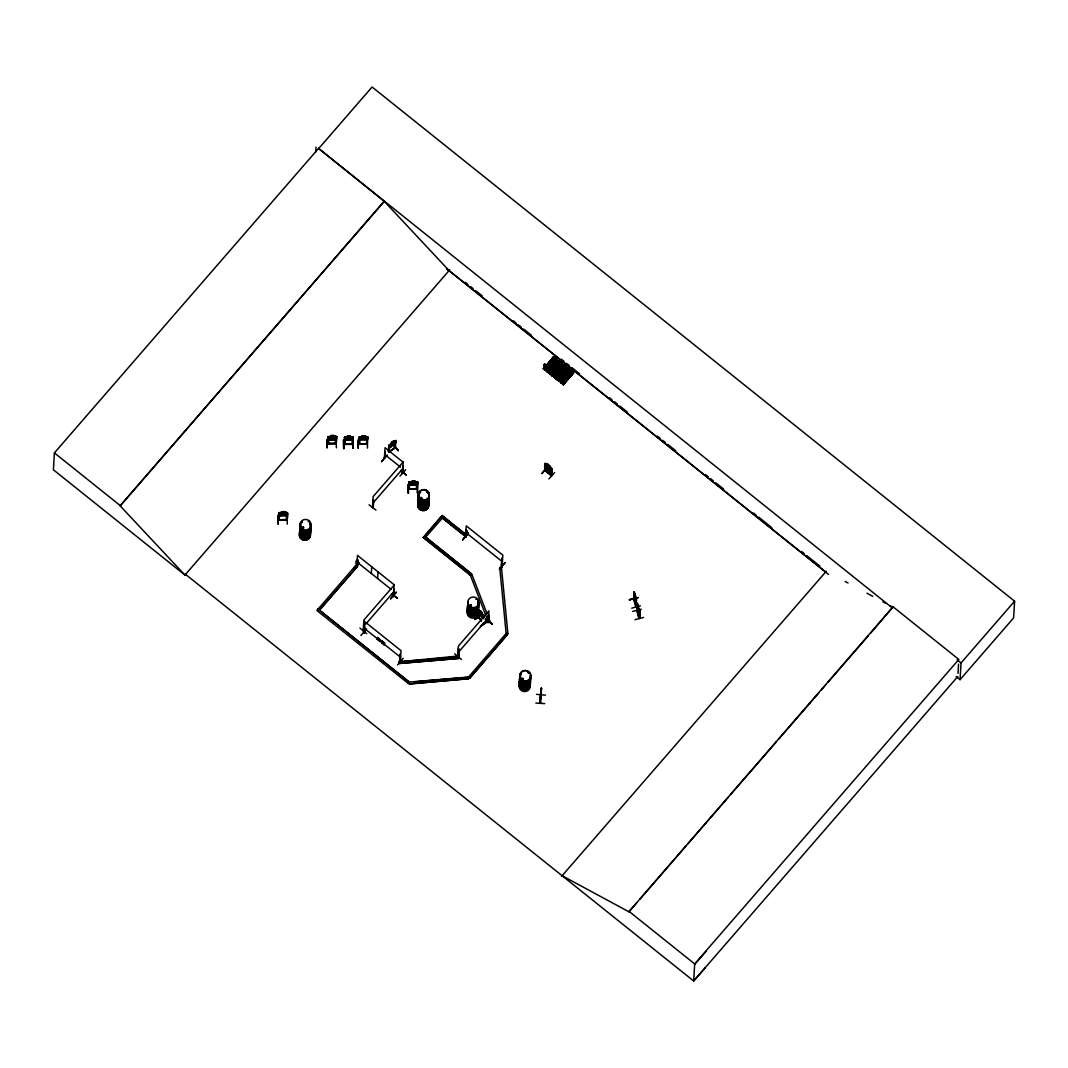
<?xml version="1.0" encoding="UTF-8"?>
<svg xmlns="http://www.w3.org/2000/svg" width="1068" height="1068" viewBox="0 0 1068 1068"><rect width="100%" height="100%" fill="white"/><g stroke="black" fill="none" stroke-linecap="round" stroke-linejoin="round"><path stroke-width="1.5" d="M550.941 362.439L550.047 361.745M561.648 370.663L561.101 371.571M302.551 528.059L303.499 527.619M303.405 527.846L302.698 527.272M303.552 528.286L303.272 527.232M308.679 521.171L308.278 521.718L308.692 520.877M421.66 498.649L420.472 497.701M421.793 498.075L420.605 497.875M421.126 497.261L421.86 498.582M427.173 491.894L426.426 491.293M470.2 605.075L470.561 606.063L471.228 605.249M476.702 599.268L475.807 599.228M521.745 684.868L521.451 684.094M523.413 678.701L522.105 678.3L522.052 679.608M522.385 679.448L523.106 678.567M527.726 672.56L528.58 672.827M394.719 447.892L395.133 447.185M388.899 451.737L395.293 447.799L395.761 440.497L388.739 445.476M395.374 447.692L389.072 452.151M185.565 574.357L184.938 575.065L120.15 505.858L384.306 201.371L318.558 148.425L54.401 452.899L53.4 469.8L185.031 575.131L185.645 574.424L693.666 980.998L705.254 967.822M120.15 505.858L384.32 201.064M278.014 515.724L278.227 524.255M279.536 513.161L278.735 513.174L278.281 520.196L287.052 519.462M278.294 524.148L278.134 515.604M279.042 519.756L279.536 513.454L278.735 513.174M281.805 511.799L280.283 514.576L281.712 515.203L285.93 514.482L286.024 512.947L284.582 512.693L284.622 511.772C277.587 512.827 285.637 510.117 284.675 512.667M282.379 512.053L284.128 512.013M287.038 515.443L287.239 524.121M284.569 512.6C290.242 509.596 286.504 521.932 287.052 519.382M287.572 512.814L287.439 515.11L286.331 515.924L279.549 516.071M315.701 152.11L316.008 147.144M892.421 608.026L318.558 148.425M327.235 439.495L327.008 448.039L327.115 439.482M335.646 436.265L336.7 436.598L336.18 443.701L327.382 443.901L327.956 436.719L327.409 443.954L328.37 443.887L327.569 443.994M328.183 443.981C329.652 442.112 327.395 435.45 328.677 437.199M331.507 435.771L333.256 435.731M335.392 443.394L336.22 443.754L336.567 436.719L335.766 436.732L335.419 443.5M336.126 439.282L336.393 447.812M343.816 440.029L343.989 448.426M352.774 444.355L352.64 443.661L343.949 444.208L352.707 444.328L353.254 437.106L350.357 436.959M352.734 444.288L344.029 444.528L344.497 437.266L345.218 437.746L344.417 437.466M344.604 437.266L345.298 440.336L352.08 440.243M345.218 437.453L344.817 444.061M345.218 437.746L344.75 444.275M347.487 436.091L350.411 436.131L347.487 436.091L347.434 436.919M347.581 436.118L347.527 437.039L346.059 437.333L345.965 438.868L350.104 439.455L351.612 438.774L351.706 437.239L350.251 436.986L350.397 436.038M348.061 436.345L349.81 436.305M352.026 443.714L352.026 444.395L352.32 437.626L353.254 437.106M352.974 448.266L352.72 439.736L353.041 448.386M358.394 439.776L358.114 448.32L358.274 439.762M360.063 436.719L359.075 437.092L358.528 444.235L367.392 444.034L358.514 443.647M367.339 444.101L367.726 436.852L366.778 436.692L367.833 436.839C368.914 441.685 362.613 439.669 359.796 440.016L359.075 437.092M359.315 443.54L359.302 443.794M359.395 444.168C360.837 442.312 358.514 435.744 359.796 437.493M362.105 436.772L362.052 435.837L364.976 435.784L364.829 436.732L366.271 436.972L366.177 438.507L361.959 439.242L360.543 438.614L360.637 437.079L362.105 436.772L360.023 436.785M362.639 436.078L364.388 436.051M355.804 565.599C360.116 569.965 352.627 560.82 357.86 559.966L357.526 566.707L356.659 566.187M356.779 565.866L357.473 555.413L393.999 584.637L393.838 595.744L392.957 596.531L393.852 595.797L393.918 589.189L392.957 596.531M356.592 566.093L357.339 566.934L357.86 559.966M364.976 435.784L364.922 436.612M366.591 444.088C365.964 444.154 368.046 435.691 366.898 437.359M367.285 439.615L367.499 448.146M359.876 628.077L366.751 633.658M360.877 635.54L366.511 628.812M369.061 504.83L375.976 510.13M363.707 629.893L363.173 630.761L363.881 620.027L394.159 585.13M363.881 624.273L364.148 623.498L363.427 631.028L364.054 630.414M363.801 631.882L364.548 632.737L364.255 625.501L363.707 632.51M363.961 632.203L364.495 621.442L401.021 650.666L400.447 661.466L399.699 660.625M364.575 632.443L364.882 625.995M373.119 500.879L373.386 500.091L372.705 507.647L372.865 506.552M372.772 507.313L373.066 506.472M373.293 506.659L373.386 500.091M373.239 507.1L373.626 500.278M371.33 573.503L371.731 566.828M387.284 455.021L381.636 461.483M377.605 578.536L378.005 571.847M385.134 455.048L384.413 458.346M388.245 451.096L389.206 445.276L389.072 450.87M388.432 451.323L388.805 445.436M388.885 450.629L389.206 445.276M391.008 446.838L391.195 442.646L393.505 441.071L393.184 445.263M393.371 441.071L393.451 441.885M394.599 448.186L395.52 440.75L394.506 447.772M395.627 440.483L395.2 447.372L388.885 451.911M398.03 450.749L393.505 445.209M390.568 598.747L396.241 592.326M392.583 595.223L393.451 595.21M399.993 476.168L405.666 469.72M393.198 596.718L394.159 589.376M402.756 466.182L402.623 473.244M402.956 465.955L402.422 473.324L402.93 472.87M402.209 472.897C403.397 474.419 402.182 466.863 403.397 461.723L373.119 496.62L372.492 507.126M403.397 465.982C402.422 464.887 403.21 473.458 402.97 472.764M400.647 470.547L406.427 475.046M408.283 484.739L408.537 493.256M409.444 489.01L408.47 489.318L408.924 482.295L409.725 482.269M409.391 489.077L408.443 488.984L417.334 488.824M409.244 489.344L409.738 482.576L409.017 482.082L417.775 482.015L416.827 482.149M458.799 655.979L399.258 661.813L399.419 663.468L458.466 658.449L399.419 663.468M400.153 661.399L400.153 654.23L400.26 661.693M399.579 661.279L400.153 654.23M403.237 658.315L397.63 664.937M414.865 481.788L414.825 480.894L411.994 480.92L410.486 483.697L416.119 483.59L416.213 482.055L414.771 481.815L414.918 480.96M416.52 488.784C418.055 490.052 415.118 486.447 416.84 482.442C418.643 481.187 418.055 484.658 416.52 485.046L409.738 485.192L416.587 485.072M417.147 489.211L417.668 481.935M417.708 484.685L417.508 493.109M355.818 565.399L316.862 610.495L408.163 683.36M408.163 683.573L409.271 682.092L317.97 609.014L409.271 682.092L468.318 677.072L469.626 678.34L507.487 634.512L506.165 633.444L468.305 677.286L451.897 678.674M409.418 683.947L468.478 678.727L409.418 683.947L409.271 682.092M423.262 537.337L470.24 574.944L471.856 574.37L470.227 575.145L423.248 537.551L442.179 515.524L466.342 534.854L465.221 536.336L442.392 518.073L465.234 536.136M424.583 538.405L443.5 516.805M423.248 537.551L442.179 515.524M454.648 653.803L461.456 659.463M462.644 539.821L468.251 533.226M467.944 533.106L462.671 539.834M427.133 659.45L458.305 656.807L458.933 649.224L458.666 649.998M465.394 536.55L465.848 530.169L466.663 530.436C468.171 534.547 464.313 538.539 466.262 536.75M458.586 655.845L458.933 649.224M465.488 536.95L466.289 525.883L502.801 555.106C500.638 589.042 503.722 539.5 501.386 565.68M458.466 658.449L459.173 649.411M466.663 530.436L466.022 537.351M471.348 573.663L470.227 575.145L471.348 573.663L425.691 537.137L471.335 573.876M468.305 677.286L468.465 678.928M469.626 678.34L507.487 634.512M480.907 615.048L474.98 619.453L480.894 615.195M481.508 620.935L478.397 617.104L478.891 609.828L480.733 611.871M478.664 616.556L478.945 617.664L479.105 610.188L478.651 616.81M479.252 617.558L479.358 614.821M480.68 611.764L480.733 610.936L480.466 615.208M481 611.604L482.055 612.952M480.386 626.182L487.489 621.175M482.122 617.304L482.442 613.125L480.653 611.003M484.044 623.592L483.23 623.125M483.604 623.485L484.031 623.525M488.183 621.376L487.796 622.19L488.196 615.515C491.093 614.674 486.26 632.056 488.436 615.702L488.944 615.101M488.316 621.362L488.023 622.457L488.517 621.883M488.41 622.297L490.038 621.523L488.41 622.297L470.24 574.944M491.974 624.179L485.086 618.826L492.241 623.979L486.474 619.467M499.757 567.695L501.479 567.549L499.757 567.695L506.152 633.658L507.474 634.726M501.479 565.065L501.933 558.671M504.964 562.596L499.317 569.311L505.044 562.796M507.874 633.511L506.152 633.658L507.874 633.511L501.479 567.549M543.372 368.58L553.598 356.899M544.773 364.108L543.665 364.896M544.813 369.034L544.106 368.473L544.506 369.061M545.321 370.115L555.787 358.581L553.144 356.552M546.656 366.925L545.855 364.962M546.789 371.33L557.176 359.676L546.883 371.544M547.417 371.811L548.231 371.771M547.844 367.566L548.191 366.845M546.723 467.998L541.89 473.498M548.618 362.105L550.928 363.841M548.738 372.852L548.912 373.079M549.646 360.891L551.956 362.639M549.499 368.073L550.073 369.661M550.554 359.809L552.864 361.558M550.741 374.628L549.953 374.014L560.059 362.065L560.687 362.519L550.314 374.147M544.934 467.424C543.452 464.834 546.843 465.381 544.987 465.154M545.067 469.96L544.813 470.614L545.267 463.338L551.235 467.811L549.713 466.716L550.741 467.851L550.554 471.001L546.162 467.57L546.402 464.38L547.537 465.007L547.657 464.113M551.582 358.608L553.891 360.357M551.048 374.04L551.782 374.227M552.717 370.609L551.582 369.621L551.035 370.222M545.508 470.801L545.201 463.806L546.015 464.073M551.475 369.688L550.567 370.262M552.276 357.793L554.586 359.542M545.494 471.041L545.054 470.013M551.729 375.068L550.968 374.147M553.064 363.627L555.373 365.376M549.753 465.781L549.713 466.716L547.577 464.019L547.47 464.914L545.267 463.338M547.831 466.262L549.192 467.33M547.964 464.62L549.299 465.701M553.985 362.559L556.294 364.308M555.6 378.486C555.507 378.739 551.809 374.708 556.415 379.113L566.534 367.192L564.051 365.136L553.758 377.057L554.546 377.671L564.491 365.536L554.546 377.671M555.013 361.344L557.322 363.093M555.774 358.581L554.986 357.967L544.867 369.888L545.655 370.516L555.16 358.06M555.694 360.543L558.003 362.279M548.845 478.931L554.612 472.59M555.52 372.705L555.173 373.426L555.68 372.785M549.646 467.517L549.606 468.345L547.43 466.809L547.524 465.274L549.62 466.956L549.419 470.12L547.297 468.465L547.377 465.741L549.593 467.584M555.56 367.659L557.87 369.394M535.869 703.064L544.747 703.625M536.603 694.347L545.454 695.161M555.707 377.097L554.733 377.671L555.534 378.112M546.576 371.277L556.722 359.275L546.429 371.197L548.912 373.052L559.031 361.077L556.575 359.289L557.336 359.876M551.075 474.819L551.048 472.697M556.708 374.628L556.815 373.934M551.248 472.47L551.128 475.126M557.496 365.376L559.806 367.112M551.929 468.678L551.489 475.928L552.009 468.732L551.195 467.811M567.602 368.1L557.776 380.261L557.189 379.407L567.282 367.779L556.989 379.647L557.79 380.261M558.524 364.161L560.834 365.91M557.977 380.261L558.764 380.702L558.057 380.155M558.377 378.566L560.326 380.088M558.404 376.016L558.751 375.295M559.218 363.347L561.528 365.096M559.365 370.703L561.675 372.452M540.355 698.405L540.488 696.109M540.728 693.319L540.154 703.385L540.755 695.054M559.298 381.303L569.765 369.782L567.108 367.712M540.181 703.051L541.276 687.832L540.608 694.721M540.541 702.998L540.568 702.651M540.622 695.842L541.556 688.313L540.381 698.258M560.393 369.488L562.702 371.237M541.262 694.841L540.582 694.921C541.743 695.895 540.488 694.374 540.475 703.318M562.329 367.205L564.638 368.954M552.57 376.056L562.729 364.148L561.915 363.507L551.809 375.455L552.57 376.056L562.569 363.988L560.099 362.105L560.713 362.546M562.596 373.293L564.905 375.028M562.689 383.345L561.995 382.785L562.315 383.412M563.624 372.078L565.933 373.827M563.196 384.413L573.663 372.892L571.18 370.836L560.927 382.798L561.675 383.372L571.807 371.45L570.993 370.823L560.887 382.758L563.37 384.614L573.489 372.639L572.875 372.278L562.743 384.2L563.53 384.814L573.663 372.892M566.254 368.981L568.563 370.729M566.494 376.403L568.803 378.152M567.896 368.326L567.135 367.739L569.284 369.408M567.522 375.202L569.831 376.937M568.443 374.12L570.753 375.869M569.471 372.919L571.767 374.654M570.152 372.105L572.461 373.853M629.412 599.749L638.037 597.546L629.426 599.669M631.749 608.159L640.333 605.823M632.643 611.43L641.241 609.267M634.205 592.353L633.538 598.841M634.072 591.859L633.845 599.482M633.911 598.574L636.221 606.891M634.138 594.809L634.005 592.206L634.499 592.874M634.886 594.355L634.886 593.461M634.259 594.769L635.714 600.002L635.58 595.997L634.352 593.234M636.181 606.624L636.341 599.468L636.061 605.983M634.953 619.707L643.55 617.411M636.341 599.468L635.887 606.824M636.808 610.148C637.836 592.78 635.861 611.417 639.291 613.699M637.556 607.131L637.516 603.714L636.982 611.203M638.103 605.943L638.077 604.929L638.931 611.59L637.476 606.357M638.851 617.491C640.48 592.727 641.481 635.26 637.196 610.229M639.545 611.056L639.372 618.239M562.142 875.733L628.892 911.792L893.075 606.824L958.837 659.45L694.681 963.937L693.666 980.998L957.822 676.511M870.553 633.231L893.075 606.824M958.009 673.414L958.557 664.109M956.14 676.525L960.052 679.662L961.04 662.934L1014.6 601.204L372.091 87.002L318.531 148.746M1014.6 601.204L1013.612 617.918L960.052 679.662M541.022 691.717L541.142 690.035M540.808 692.905L540.969 690.862M540.875 692.291L541.116 689.501M540.074 703.198L540.622 702.557M541.556 688.313L541.196 689.047M541.062 690.328L541.062 689.327M400.433 661.359L399.606 661.239M501.693 565.106L501.867 566.053M502.24 565.866L501.653 565.146M544.32 367.752L545.855 368.954L546.295 367.058L545.775 369.047L544.239 367.846L543.745 364.802M549.98 369.875L549.206 371.798L547.67 370.583L547.31 367.793M552.717 374.601L553.491 372.692M553.237 372.612L552.797 374.521L551.181 373.399L550.688 370.356M564.612 381.142L563.65 383.359L562.115 382.157L561.768 379.367M564.184 381.369L563.73 383.265L562.195 382.064M458.012 656.379C459.414 656.927 456.396 651.387 458.666 645.753L488.944 610.856L488.169 621.616M549.686 362.025L550.18 362.96L550.941 362.399M567.936 376.003L567.896 377.218M384.44 458.319L385.321 451.831M303.672 527.859L302.137 527.992M469.813 605.382L471.028 604.782M384.4 458.225L385.054 447.746L403.317 462.364M336.233 443.514L327.409 443.327M335.272 443.42L336.273 443.153M278.241 519.862L287.012 519.675M373.199 507.06L372.465 507.247M402.676 473.111L402.823 472.163M363.267 630.681L363.814 630.107L363.574 630.921M544.56 364.081L545.895 365.203M547.991 366.818L548.738 367.192M550.06 369.955L549.459 368.674M553.584 372.772L552.984 371.49M557.523 375.616L556.521 377.658L554.986 376.443L554.492 373.399M557.75 375.696L558.03 376.644M562.449 378.392L561.541 379.193M388.605 447.679L389.393 447.986L395.574 442.633M389.326 448.053L395.627 442.699M557.616 368.407L557.643 367.352M564.198 372.852L563.73 373.893M563.65 373.707L564.919 373.586L563.757 373.119M568.777 376.857L567.896 377.178M302.111 527.405L303.432 527.111M426.586 491.333L427.133 491.841M470.187 605.316L470.481 605.049M471.322 606.05L471.055 604.995M327.462 443.527L336.166 443.327M286.344 519.435L286.344 520.103L286.638 513.334L287.439 513.321L286.638 513.027M287.159 519.756L278.441 519.569M408.563 489.304L417.254 488.583L408.577 489.064M543.599 368.887L553.918 357.139M544.934 368.166L544.613 368.887M544.293 369.101L544.84 368.674M555.16 358.034L544.894 369.915L545.481 370.342L555.6 358.327M545.161 370.129L555.614 358.381M548.098 371.05L547.884 371.637M548.298 372.639L558.591 360.77L559.218 361.331L549.032 373.213M548.445 372.705L558.431 360.73L559.205 361.318M548.592 372.865L559.031 361.118M552.61 376.069L549.967 374.027L560.246 362.079L550.567 374.454L560.687 362.493M550.3 374.281L560.513 362.426M562.075 363.601L551.836 375.469L552.436 375.896M552.103 375.682L562.289 363.787M552.263 375.803L562.716 364.135M553.745 377.044L564.491 365.563M564.491 365.536L554.065 377.311L564.224 365.389M555.56 377.631L554.773 377.191M555.614 378.499L565.72 366.551L566.36 367.005L556.361 379.073L555.787 378.593M555.76 378.566L565.76 366.591L566.521 367.178M566.093 366.831L556.228 378.94M556.068 378.846L566.173 366.911M557.162 379.727L567.282 367.712M557.723 380.221L567.722 368.153L557.603 380.048M558.524 379.674L558.631 379.994M558.791 380.221L558.003 379.767M559.445 381.516L569.591 369.515L558.844 381.089L559.472 381.49L557.162 379.687M568.99 369.181L559.472 381.53M562.008 379.674L562.048 378.873M571.647 371.304L561.688 383.385M571.447 371.17L561.327 383.118L571.607 371.264M563.036 384.427L573.035 372.331L562.769 384.226L563.37 384.64M544.854 467.357L550.888 472.83L551.715 472.617L550.888 472.83M547.27 466.636L546.255 466.035M551.008 469.56L545.721 465.434M551.782 470.481L551.035 469.493M372.719 507.567L373.253 506.846M406.374 475.22L400.927 470.334M353.468 569.204L359.449 562.769M392.463 595.076L393.358 595.397M396.175 592.139L390.608 598.908M462.658 539.967L468.305 533.252M502.254 565.666L501.586 565.359M386.189 456.009L381.65 461.63M184.938 575.065L449.708 269.87M372.719 503.308L402.996 468.411M357.139 566.667L319.292 610.295L357.273 566.641M365.643 624.219L393.758 591.806M377.498 637.449L378.246 639.372L377.498 637.449L379.781 639.291C381.223 640.88 377.031 638.984 380.301 639.705M379.14 639.452L379.914 641.387L377.057 639.118L378.566 639.011M379.994 640.066L378.045 637.89M377.578 639.532L378.833 639.358L379.367 640.947M381.93 641.014L382.691 642.923L381.93 641.014L384.226 642.843C385.668 644.431 381.463 642.549 384.747 643.256M383.572 643.003L384.36 644.952L381.503 642.669L383.011 642.562M384.427 643.617L382.477 641.454M382.024 643.083L383.265 642.909L383.799 644.511M545.134 465.541L545.775 467.01M546.375 467.851L541.983 473.591M551.809 471.015L545.721 466.996M458.265 652.441L488.543 617.544M561.514 876.441L826.285 571.246M628.892 911.792L636.541 902.967M639.825 899.176L685.749 846.243M687.939 843.72L728.403 797.088M730.579 794.565L776.516 741.633M778.692 739.109L819.156 692.478M821.345 689.955L825.711 684.908M827.9 682.385L868.364 635.754M694.654 964.417L706.242 951.254M391.128 443.567L389.94 446.197L393.238 444.435L394.519 441.404L393.384 441.965M553.331 364.522L553.291 365.563M568.55 377.111L568.443 376.029M421.353 503.602L420.391 503.562M521.998 678.46L523.04 678.687M528.486 672.907L528.126 672.306M523.106 679.649L521.958 679.395M327.823 439.015L328.744 439.789L335.459 439.535L336.473 438.708M335.459 439.629L336.567 438.721L335.539 439.709L328.49 439.642L334.244 436.398L336.714 436.665M351.999 440.123L353.121 439.402L352.013 440.216M366.578 439.963L367.699 439.055M478.891 609.828L479.479 610.242M391.195 443.821L393.358 442.245M391.102 445.356L393.264 443.781M479.345 610.989L479.105 610.188M479.439 615.675L474.913 619.333M480.64 626.636L487.729 621.523M389.393 445.516L388.565 445.743M553.317 364.562L554.239 364.709M557.643 367.405L556.815 368.38M556.815 368.34L557.616 368.367M561.568 370.569L560.433 370.676L561.274 371.49M343.949 444.101L352.72 443.994M421.353 503.909L420.525 504.056M470.013 605.943L471.121 606.13M562.916 382.758L562.235 383.425L562.969 382.704M562.636 383.078L562.662 383.826M364.375 632.723L363.721 632.256M327.956 436.812L335.686 436.238M328.05 436.825L328.891 436.398M344.497 437.359L353.254 437.199M281.845 512.653C279.055 511.332 277.279 514.763 279.616 516.044M633.818 593.982L634.018 595.677M635.513 596.077L635.473 596.905M636.141 601.992L634.299 592.126M636.301 599.882L636.034 598.627M636.541 600.216L636.034 599.548M639.265 610.215L639.518 611.47L637.516 603.714M639.759 611.804L639.251 611.136M550.22 361.665L549.753 362.706M553.785 365.71L554.252 364.669M286.972 519.849L278.267 519.916M470.654 611.563L469.8 611.417M364.241 632.91L363.601 632.163M286.344 519.382L286.344 520.063M343.335 440.029L343.576 448.56M343.909 448.547L343.762 439.909L344.029 448.573M407.856 484.859L408.069 493.389M551.435 369.728L552.57 370.436M553.411 372.785L552.917 370.663M557.216 375.829L557.91 375.682M400.901 661.679L423.863 659.73M414.184 681.878L448.627 678.954M331.027 435.651L333.75 435.584L335.152 436.652L335.058 438.187L330.84 438.935L329.411 438.321L329.505 436.785L330.987 436.478L330.933 435.53L333.857 435.557L333.803 436.278M335.766 437.026L336.567 436.719M362.065 435.931L364.976 435.877M347.527 436.945L345.445 437.039M364.829 436.638L366.818 436.665L360.063 436.812M352.32 437.319L353.121 437.306M402.769 472.23L402.249 472.79M478.784 616.583L480.934 619.52M377.057 639.118L378.246 639.372M381.503 642.669L382.691 642.923M560.526 378.326L559.752 380.235L558.217 379.033L557.683 375.803M557.042 359.649L546.749 371.45L556.722 359.329M543.438 368.794L553.745 356.966M545.307 370.236L543.171 368.54M546.415 371.183L547.216 371.811M559.018 381.142L569.751 369.768M639.024 618.372L636.755 610.589M465.768 536.617L466.262 537.124L465.648 536.63M845.148 581.446L848.059 583.008M866.922 593.194L872.73 596.331M882.889 601.818L885.786 603.393M890.138 605.743L893.035 607.305M564.051 365.216L564.665 365.737M544.854 364.281L545.628 364.882M555.6 372.879L556.602 373.56M562.729 378.593L563.784 379.514M548.445 468.705L546.469 466.369L547.831 468.425L546.295 468.238L550.234 471.295L548.778 469.159L550.26 469.333L548.471 468.638M546.536 368.807L544.213 367.299M549.953 371.544L547.644 370.035M549.272 371.704L547.737 370.503L547.55 368.1M558.297 378.94L559.832 380.141M544.026 368.58L544.72 369.141M544.079 368.967L544.787 369.515M547.51 371.704L548.204 372.251M561.901 382.891L562.609 383.439M547.39 466.93L549.513 468.585M502.16 565.853L501.359 565.386M391.689 593.728L397.456 598.254L391.409 593.941M399.525 660.972L400.38 661.412M957.155 659.837L961.04 662.934M465.288 282.339L467.891 284.422M470.481 286.491L473.084 288.574M475.674 290.656L482.175 295.849M513.334 320.787L515.937 322.87M518.527 324.952L521.131 327.022M523.721 329.104L531.517 335.339M561.381 359.249L563.984 361.318M566.574 363.4L569.177 365.483M571.767 367.552L579.564 373.787M609.428 397.696L612.031 399.779M614.621 401.848L617.224 403.931M619.814 406.014L627.61 412.248M657.474 436.144L660.077 438.227M662.667 440.31L665.271 442.379M667.86 444.462L675.657 450.696M705.521 474.606L708.124 476.675M710.714 478.758L713.317 480.84M715.907 482.91L723.703 489.144M753.567 513.054L756.171 515.136M758.761 517.206L771.75 527.605M801.614 551.502L804.217 553.584M806.807 555.667L819.797 566.053M825.671 571.967L446.504 268.522L449.081 270.578L384.306 201.371M447.105 269.149L828.554 574.424M547.524 464.099L549.766 465.888M551.782 475.647L550.901 475.167M545.107 470.04L551.755 475.58L544.813 470.294M544.8 470.494L551.502 475.861M384.654 454.434L400.487 467.103M465.888 532.558L502.401 561.795M442.165 515.737L465.061 534.053M357.086 562.102L391.142 589.362M364.108 628.117L400.62 657.354M628.918 911.298L694.681 963.937M54.401 452.899L120.177 505.538M483.537 622.711L483.978 623.445M480.667 611.924L479.759 611.083L480.52 614.394L483.096 616.93L482.309 614.007L484.204 616.516L479.425 610.362M409.818 485.152L408.884 484.285L409.017 482.082L409.965 481.868M359.876 440.069L358.941 439.295M300.615 531.584L300.629 531.61A5.527 5.3 3.4 0 0 303.993 540.261A5.527 5.3 3.4 0 0 310.107 533.226A5.527 5.3 3.4 0 1 304.006 540.154A5.527 5.3 3.4 0 1 300.682 531.53M549.526 468.305L550.634 469.466L546.309 465.915M560.019 377.124L560.62 378.406L559.832 376.15M556.775 374.534L557.256 375.269M480.56 613.726L482.202 615.822M483.417 618.786L478.758 612.031M481.521 620.762L478.451 617.184M393.865 444.942L398.364 450.629L393.518 445.076M564.385 380.982L563.877 379.727M383.265 643.377L384.36 644.952M378.82 639.812L379.914 641.387M471.856 574.37L487.115 613.913M488.864 618.479L490.025 621.736M637.569 604.822L637.956 605.903M638.023 597.693L629.426 599.856M635.861 601.978L633.938 594.048M633.551 598.761L635.847 606.984M399.272 661.613L399.432 663.255M335.526 439.562L328.677 439.816M417.241 484.565L417.441 493.229M286.558 512.533L279.763 512.653M477.65 602.646A5.554 5.327 3.4 0 1 473.645 611.003A5.554 5.327 3.4 0 1 468.078 603.46M477.636 602.953A5.554 5.327 3.4 0 1 473.618 611.31A5.554 5.327 3.4 0 1 468.064 603.767M477.756 600.803A5.554 5.327 3.4 0 1 473.751 609.16A5.554 5.327 3.4 0 1 468.198 601.618M477.743 601.11A5.554 5.327 3.4 0 1 473.738 609.468A5.554 5.327 3.4 0 1 468.171 601.925M477.997 609.441A5.554 5.327 3.4 0 1 471.869 616.516A5.554 5.327 3.4 0 1 468.518 607.852M478.224 612.351A5.554 5.327 3.4 0 1 472.497 618.132A5.554 5.327 3.4 0 1 467.237 611.897M467.664 610.576A5.554 5.327 3.4 0 1 468.425 609.401M478.104 607.599A5.554 5.327 3.4 0 1 471.976 614.674A5.554 5.327 3.4 0 1 468.638 606.01M478.277 611.884A5.554 5.327 3.4 0 1 470.494 615.782A5.554 5.327 3.4 0 1 468.545 607.545M478.01 609.134A5.554 5.327 3.4 0 1 478.331 610.495M478.13 607.291A5.554 5.327 3.4 0 1 471.989 614.354A5.554 5.327 3.4 0 1 468.652 605.703M530.275 677.326A5.554 5.327 3.4 0 1 524.134 684.401A5.554 5.327 3.4 0 1 520.797 675.737M530.155 679.181A5.554 5.327 3.4 0 1 524.028 686.257A5.554 5.327 3.4 0 1 520.69 677.593A5.527 5.3 3.4 0 0 524.041 686.123A5.527 5.3 3.4 0 0 530.142 679.088M530.249 677.633A5.554 5.327 3.4 0 1 524.842 684.788A5.554 5.327 3.4 0 1 520.009 677.219M530.382 675.483A5.554 5.327 3.4 0 1 524.241 682.559A5.554 5.327 3.4 0 1 520.904 673.895M530.355 675.79A5.554 5.327 3.4 0 1 524.228 682.866A5.554 5.327 3.4 0 1 520.89 674.202M530.262 684.254A5.554 5.327 3.4 0 1 523.801 689.968A5.554 5.327 3.4 0 1 519.689 682.479M530.169 685.803A5.554 5.327 3.4 0 1 523.721 691.517A5.554 5.327 3.4 0 1 519.609 684.027M530.129 680.917A5.62 5.393 3.4 0 1 524.642 688.166A5.554 5.327 3.4 0 1 519.382 681.958M519.742 680.49A5.62 5.393 3.4 0 0 524.642 688.166A5.554 5.327 3.4 0 0 530.369 682.412M530.275 683.947A5.554 5.327 3.4 0 1 523.827 689.661A5.554 5.327 3.4 0 1 519.716 682.172M530.395 682.092A5.554 5.327 3.4 0 1 524.655 687.885A5.554 5.327 3.4 0 1 519.395 681.651M519.822 680.316A5.554 5.327 3.4 0 1 520.597 679.155M428.829 496.713A5.54 5.313 3.4 0 1 422.714 503.776A5.54 5.313 3.4 0 1 419.377 495.125M428.735 498.155A5.527 5.3 3.4 0 1 424.063 505.257A5.527 5.3 3.4 0 1 418.109 499.063M418.536 497.741A5.527 5.3 3.4 0 1 419.297 496.58M428.949 494.871A5.554 5.327 3.4 0 1 426.119 501.519A5.554 5.327 3.4 0 1 418.963 499.357A5.554 5.327 3.4 0 1 420.538 492.335M427.293 492.615A5.554 5.327 3.4 0 1 428.268 493.63M428.855 496.406A5.554 5.327 3.4 0 1 422.728 503.469A5.554 5.327 3.4 0 1 419.39 494.804M428.962 494.564A5.54 5.313 3.4 0 1 426.132 501.199A5.54 5.313 3.4 0 1 418.99 499.036A5.54 5.313 3.4 0 1 420.565 492.028M427.293 492.308A5.54 5.313 3.4 0 1 428.281 493.336M428.869 503.015A5.554 5.327 3.4 0 1 422.407 508.728A5.554 5.327 3.4 0 1 418.296 501.239M428.842 503.322A5.54 5.313 3.4 0 1 422.394 509.022A5.54 5.313 3.4 0 1 418.296 501.559M418.215 503.001A5.527 5.3 3.4 0 0 422.314 510.464A5.527 5.3 3.4 0 0 428.735 504.777A5.527 5.3 3.4 0 1 422.301 510.557A5.527 5.3 3.4 0 1 418.215 503.108M428.722 498.436A5.527 5.3 3.4 0 1 424.049 505.524A5.527 5.3 3.4 0 1 418.095 499.33M418.509 498.008A5.527 5.3 3.4 0 1 419.283 496.847M428.642 500.118A5.554 5.327 3.4 0 1 423.222 507.273A5.554 5.327 3.4 0 1 418.389 499.704M428.642 499.824A5.54 5.313 3.4 0 1 423.248 506.953A5.54 5.313 3.4 0 1 418.416 499.397M309.84 525.189A5.54 5.313 3.4 0 1 308.919 532.305A5.54 5.313 3.4 0 1 301.443 531.997A5.54 5.313 3.4 0 1 301.069 524.829M310.428 527.859A5.527 5.3 3.4 0 1 304.313 534.908A5.527 5.3 3.4 0 1 300.989 526.27M310.04 523.186A5.62 5.393 3.4 0 1 305.969 531.664A5.62 5.393 3.4 0 1 300.335 524.014M301.109 522.813A5.62 5.393 3.4 0 1 302.191 521.865M310.548 526.097A5.554 5.327 3.4 0 1 305.141 533.252A5.554 5.327 3.4 0 1 300.308 525.683M309.96 523.333A5.554 5.327 3.4 0 1 305.955 531.69A5.554 5.327 3.4 0 1 300.402 524.148M301.163 522.973A5.554 5.327 3.4 0 1 302.231 522.038M309.974 523.026A5.54 5.313 3.4 0 1 305.969 531.37A5.54 5.313 3.4 0 1 300.428 523.841M310.214 531.677A5.54 5.313 3.4 0 1 304.086 538.726A5.54 5.313 3.4 0 1 300.749 530.088M310.414 528.126A5.527 5.3 3.4 0 1 304.3 535.175A5.527 5.3 3.4 0 1 300.976 526.551M310.334 529.821A5.554 5.327 3.4 0 1 304.193 536.897A5.554 5.327 3.4 0 1 300.856 528.233M310.241 531.357A5.554 5.327 3.4 0 1 304.1 538.432A5.554 5.327 3.4 0 1 300.762 529.768M310.334 529.514A5.54 5.313 3.4 0 1 304.22 536.577A5.54 5.313 3.4 0 1 300.882 527.926M281.832 513.014L281.738 514.549L284.462 514.509L284.555 512.974L281.832 513.014M330.96 436.745L330.88 438.281L333.603 438.214L333.683 436.679L330.96 436.745M347.514 437.306L347.42 438.841L350.144 438.801L350.237 437.266L347.514 437.306M362.092 437.052L361.999 438.588L364.722 438.534L364.815 436.999L362.092 437.052M391.636 442.579L393.037 441.565L391.636 442.579M412.034 482.135L411.941 483.671L414.664 483.617L414.758 482.082L412.034 482.135M412.582 481.161L414.304 481.414L412.582 481.161M552.049 364.775L554.345 366.644L552.049 364.775M554.973 375.602L557.269 377.698L554.973 375.602M556.588 366.391L558.884 368.246L556.588 366.391M561.314 368.353L563.61 370.222L561.314 368.353M563.023 366.337L565.319 368.206L563.023 366.337M564.545 370.943L566.841 372.812L564.545 370.943M565.573 369.742L567.869 371.597L565.573 369.742M634.726 594.582L635.34 598.654L634.726 594.582M637.943 606.17L638.557 610.229L637.943 606.17M551.475 468.451L551.902 469.172L551.475 468.451M483.871 616.263L484.111 617.064L483.871 616.263M469.786 606.397A5.554 5.327 3.4 0 0 478.798 603.233A5.554 5.327 3.4 0 0 471.402 597.319A5.554 5.327 3.4 0 0 469.786 606.397M472.804 612.872A5.554 5.327 3.4 0 0 478.224 605.73A5.554 5.327 3.4 0 1 472.804 612.899A5.554 5.327 3.4 0 1 467.971 605.329A5.554 5.327 3.4 0 0 472.804 612.872M521.731 679.835A5.554 5.327 3.4 0 0 530.743 676.685A5.554 5.327 3.4 0 0 523.347 670.757A5.554 5.327 3.4 0 0 521.731 679.835M521.731 679.982A5.527 5.3 3.4 0 0 530.703 676.832A5.527 5.3 3.4 0 0 523.333 670.944A5.527 5.3 3.4 0 0 521.731 679.982M420.325 498.903A5.527 5.3 3.4 0 0 429.309 495.752A5.527 5.3 3.4 0 0 421.94 489.852A5.527 5.3 3.4 0 0 420.325 498.903M420.325 499.05A5.527 5.3 3.4 0 0 429.296 495.899A5.527 5.3 3.4 0 0 421.927 490.012A5.527 5.3 3.4 0 0 420.325 499.05M302.017 528.767A5.527 5.3 3.4 0 0 310.988 525.616A5.527 5.3 3.4 0 0 303.619 519.716A5.527 5.3 3.4 0 0 302.017 528.767"/></g></svg>
